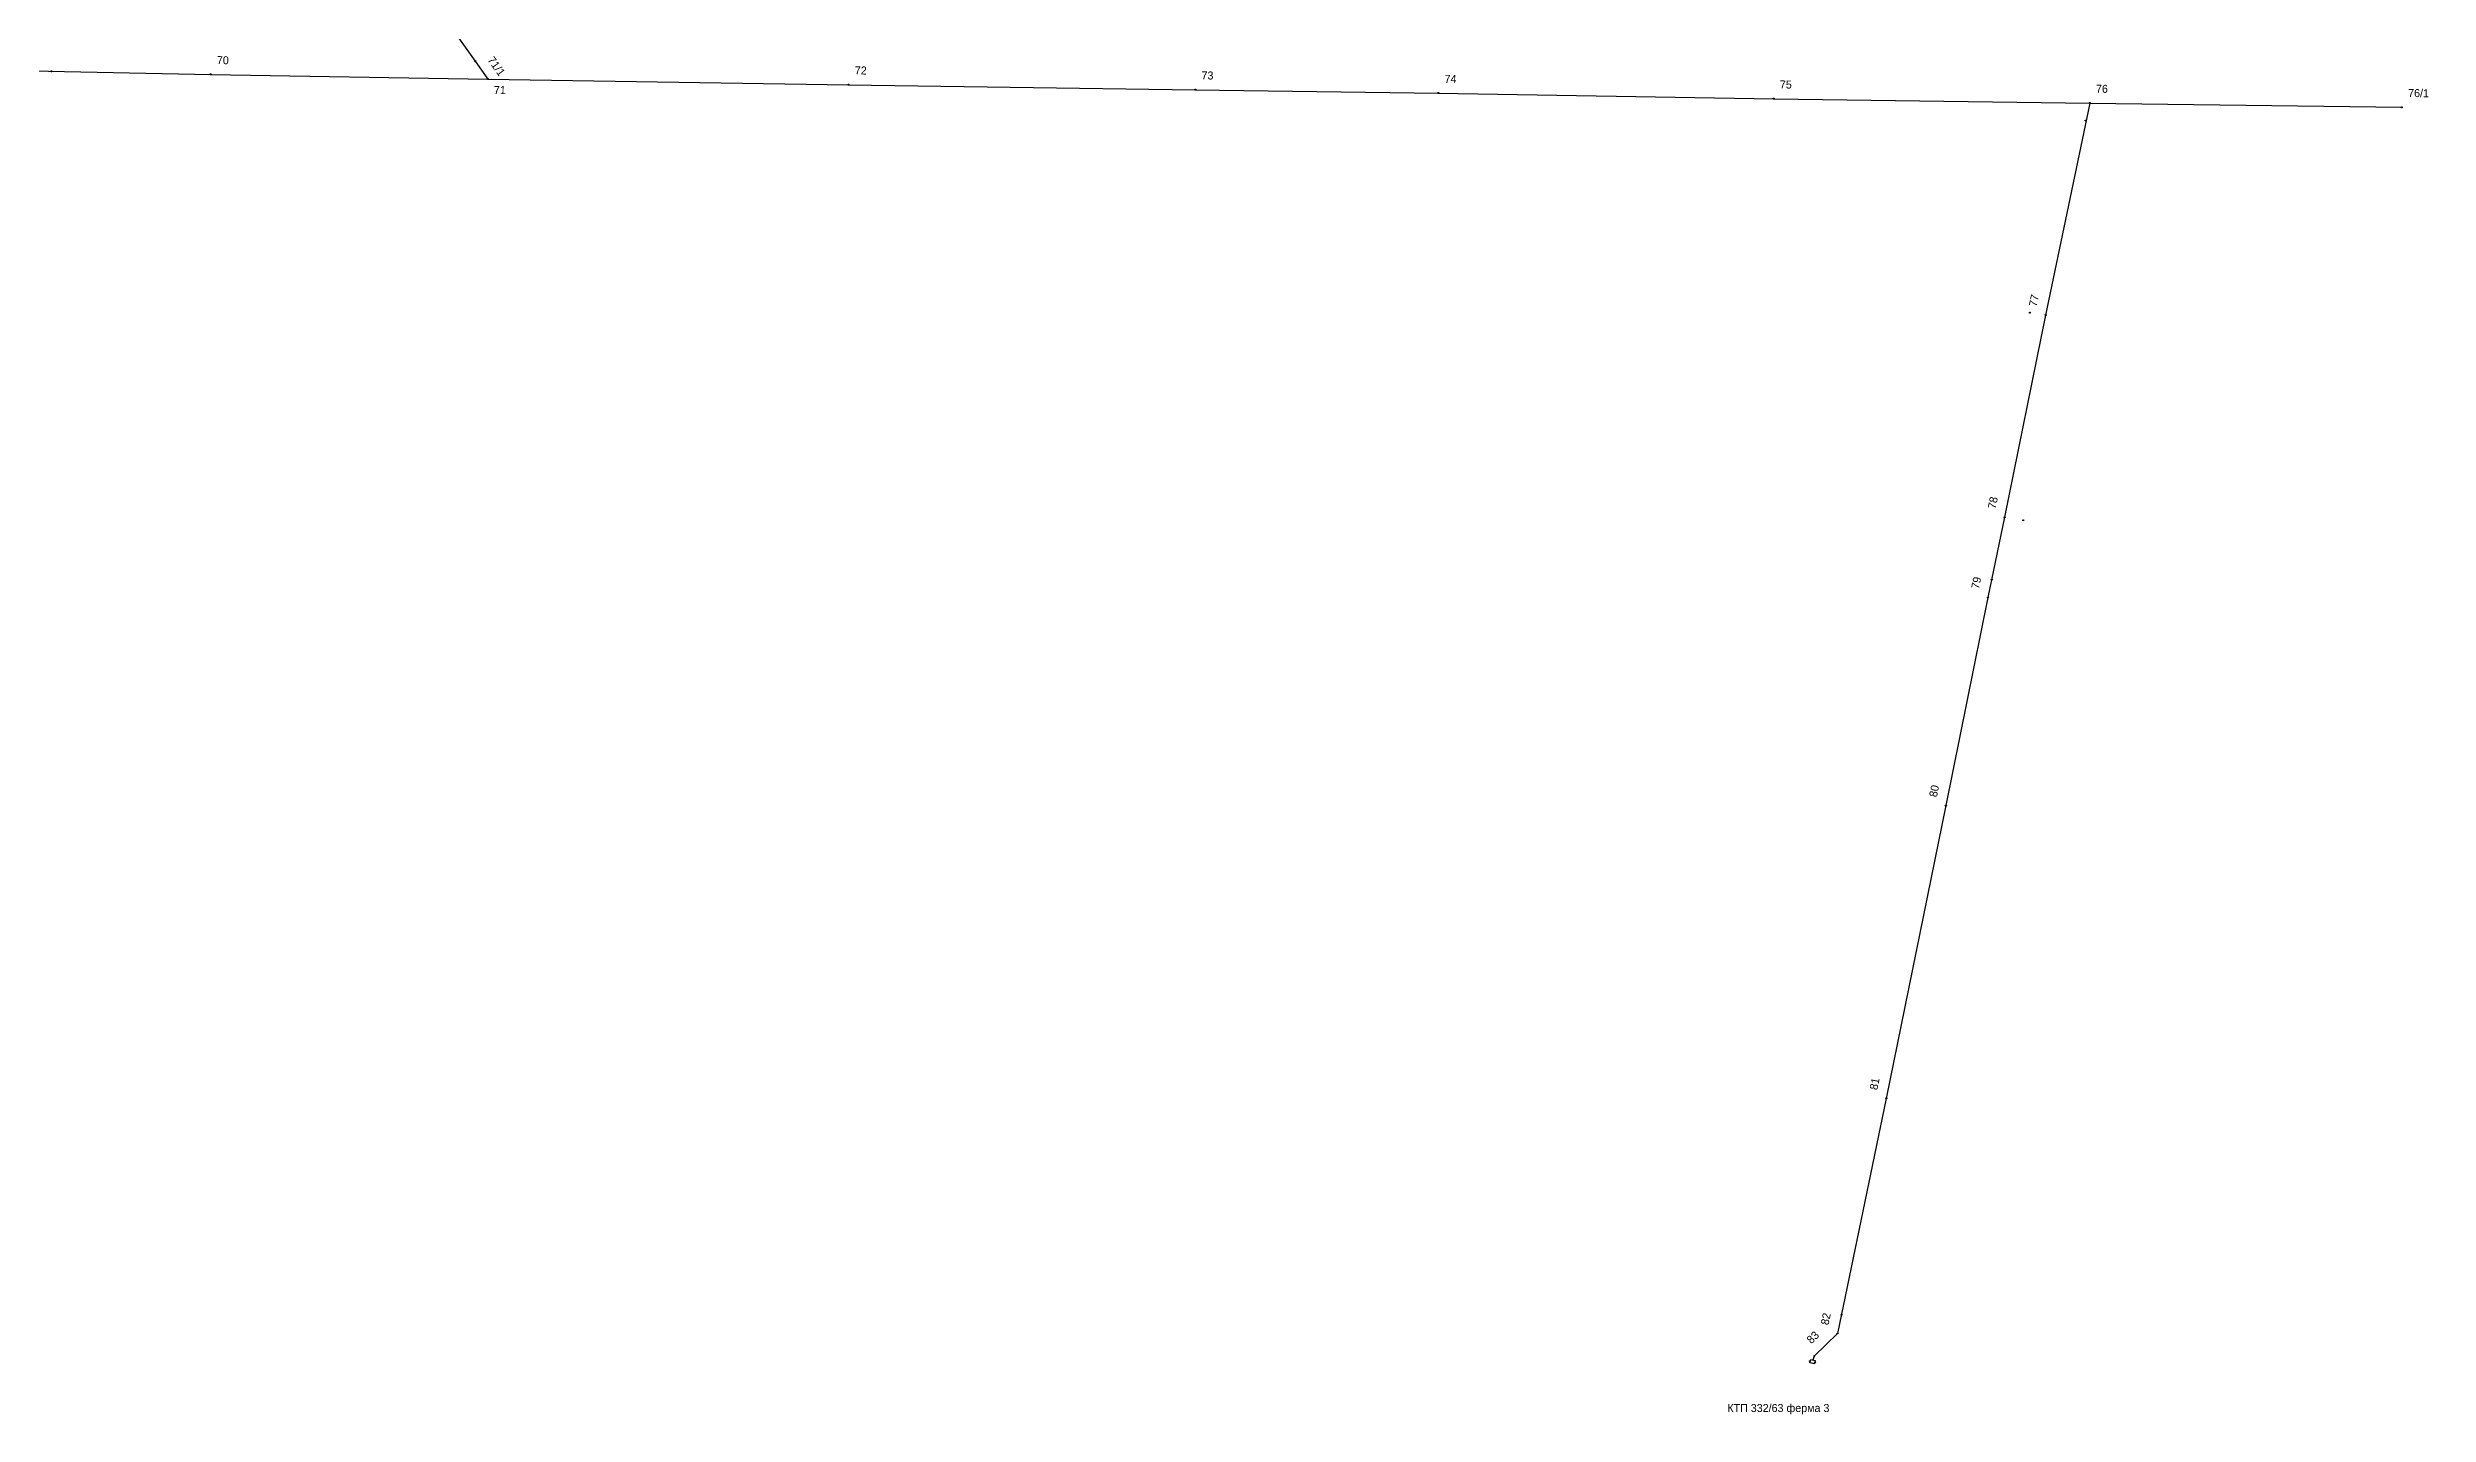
# Model space of a CAD drawing. Header units: metres. Extents: x 2259452 to 2262826, y 426390 to 431191.
# Drawn here: x 2262230 to 2262826, y 428767 to 429109 of the extents above; entities that cross this region are included whole.
import ezdxf

# ---------------------------------------------------------------- set-up
doc = ezdxf.new("R2010")
doc.units = ezdxf.units.M
for name, color, linetype in [('ВЛ-10кВ ф.8 ПС Володаровка', 5, 'Continuous'), ('опоры', 250, 'Continuous'), ('подписи', 250, 'Continuous'), ('ТП', 250, 'Continuous'), ('укосы', 250, 'Continuous')]:
    doc.layers.add(name, color=color, linetype=linetype)

# ---------------------------------------------------------------- blocks, each defined once
blk = doc.blocks.new('BL2')
blk.add_lwpolyline([(-0.09, -0.12), (-0.09, 0.12), (0.09, 0.12), (0.09, -0.12), (-0.09, -0.12)])
blk.add_attdef('НОМЕР', (1.5, 2.6), '', height=2)

msp = doc.modelspace()

# ---------------------------------------------------------------- linework, layer by layer
at = {"layer": 'ВЛ-10кВ ф.8 ПС Володаровка', "color": 3}
msp.add_lwpolyline([(2262305.89, 429149.74), (2262337.33, 429105.74), (2262340.47, 429101.28)], dxfattribs=at)
at = {"layer": 'ВЛ-10кВ ф.8 ПС Володаровка', "color": 5}
for points in [[(2262226.58, 429103.34), (2262271.21, 429102.44), (2262340.47, 429101.28), (2262430.67, 429099.87), (2262517.34, 429098.62), (2262578.09, 429097.76), (2262661.91, 429096.35), (2262740.93, 429095.28), (2262729.9, 429042.27), (2262719.63, 428991.7), (2262715.46, 428971.65), (2262704.95, 428919.61), (2262690.07, 428846.4), (2262677.84, 428787.59), (2262672.07, 428781.97), (2262671.71, 428780.95)], [(2262740.93, 429095.28), (2262818.96, 429094.22)]]:
    msp.add_lwpolyline(points, dxfattribs=at)
at = {"layer": 'ТП', "elevation": -27.64}
msp.add_lwpolyline([(2262671.16, 428781.08), (2262672.26, 428780.82), (2262672.08, 428780.04), (2262670.98, 428780.3)], close=True, dxfattribs=at)

# ---------------------------------------------------------------- block references
at = {"layer": 'опоры', "color": 250}
for p, rotation, values in [((2262271.21, 429102.44), 359.0419527326001, {'НОМЕР': '70'}), ((2262337.33, 429105.74), 305.5516162082668, {'НОМЕР': '71/1'}), ((2262430.67, 429099.87), 359.1769335858619, {'НОМЕР': '72'}), ((2262517.34, 429098.62), 359.184670794453, {'НОМЕР': '73'}), ((2262578.09, 429097.76), 359.0381669109972, {'НОМЕР': '74'}), ((2262661.91, 429096.35), 359.222458634646, {'НОМЕР': '75'}), ((2262740.93, 429095.28), 359.222458634646, {'НОМЕР': '76'}), ((2262818.96, 429094.22), 359.2211307492547, {'НОМЕР': '76/1'}), ((2262729.9, 429042.27), 78.5241010974578, {'НОМЕР': '77'}), ((2262719.63, 428991.7), 78.5241010974578, {'НОМЕР': '78'}), ((2262715.46, 428971.65), 78.23017588152359, {'НОМЕР': '79'}), ((2262704.95, 428919.61), 78.58746675518039, {'НОМЕР': '80'}), ((2262690.07, 428846.4), 78.51061095908533, {'НОМЕР': '81'}), ((2262672.07, 428781.97), 44.22083750154697, {'НОМЕР': '83'}), ((2262677.84, 428787.59), 78.25615792483912, {'НОМЕР': '82'})]:
    msp.add_blockref('BL2', p, dxfattribs=dict(at, rotation=rotation)).add_auto_attribs(values)
ref = msp.add_blockref('BL2', (2262340.47, 429101.28), dxfattribs=dict(at, rotation=359.1008630399957))
ref.add_attrib('НОМЕР', '71', (2262341.99, 429097.55), dxfattribs={"layer": '0', "height": 2, "rotation": 359.10086})
for p, rotation in [((2262670.98, 428780.68), 75.96375653706814), ((2262672.23, 428780.37), 75.2930395777833)]:
    msp.add_blockref('BL2', p, dxfattribs=dict(at, rotation=rotation))
at = {"layer": 'укосы', "color": 250}
for p, rotation in [((2262231.43, 429103.2), 358.3700721111263), ((2262739.91, 429090.91), 76.76140623474726), ((2262725.94, 429042.84), 351.8249123581876), ((2262724.27, 428990.96), 350.9303746606069), ((2262716.45, 428976.11), 77.3591928884459), ((2262678.89, 428792.27), 77.34366017539557)]:
    msp.add_blockref('BL2', p, dxfattribs=dict(at, rotation=rotation))

# ---------------------------------------------------------------- texts
at = {"layer": 'подписи', "linetype": 'Continuous'}
msp.add_text('КТП 332/63 ферма 3', height=2, dxfattribs=at).set_placement((2262650.33, 428767.97))

doc.saveas('drawing.dxf')
